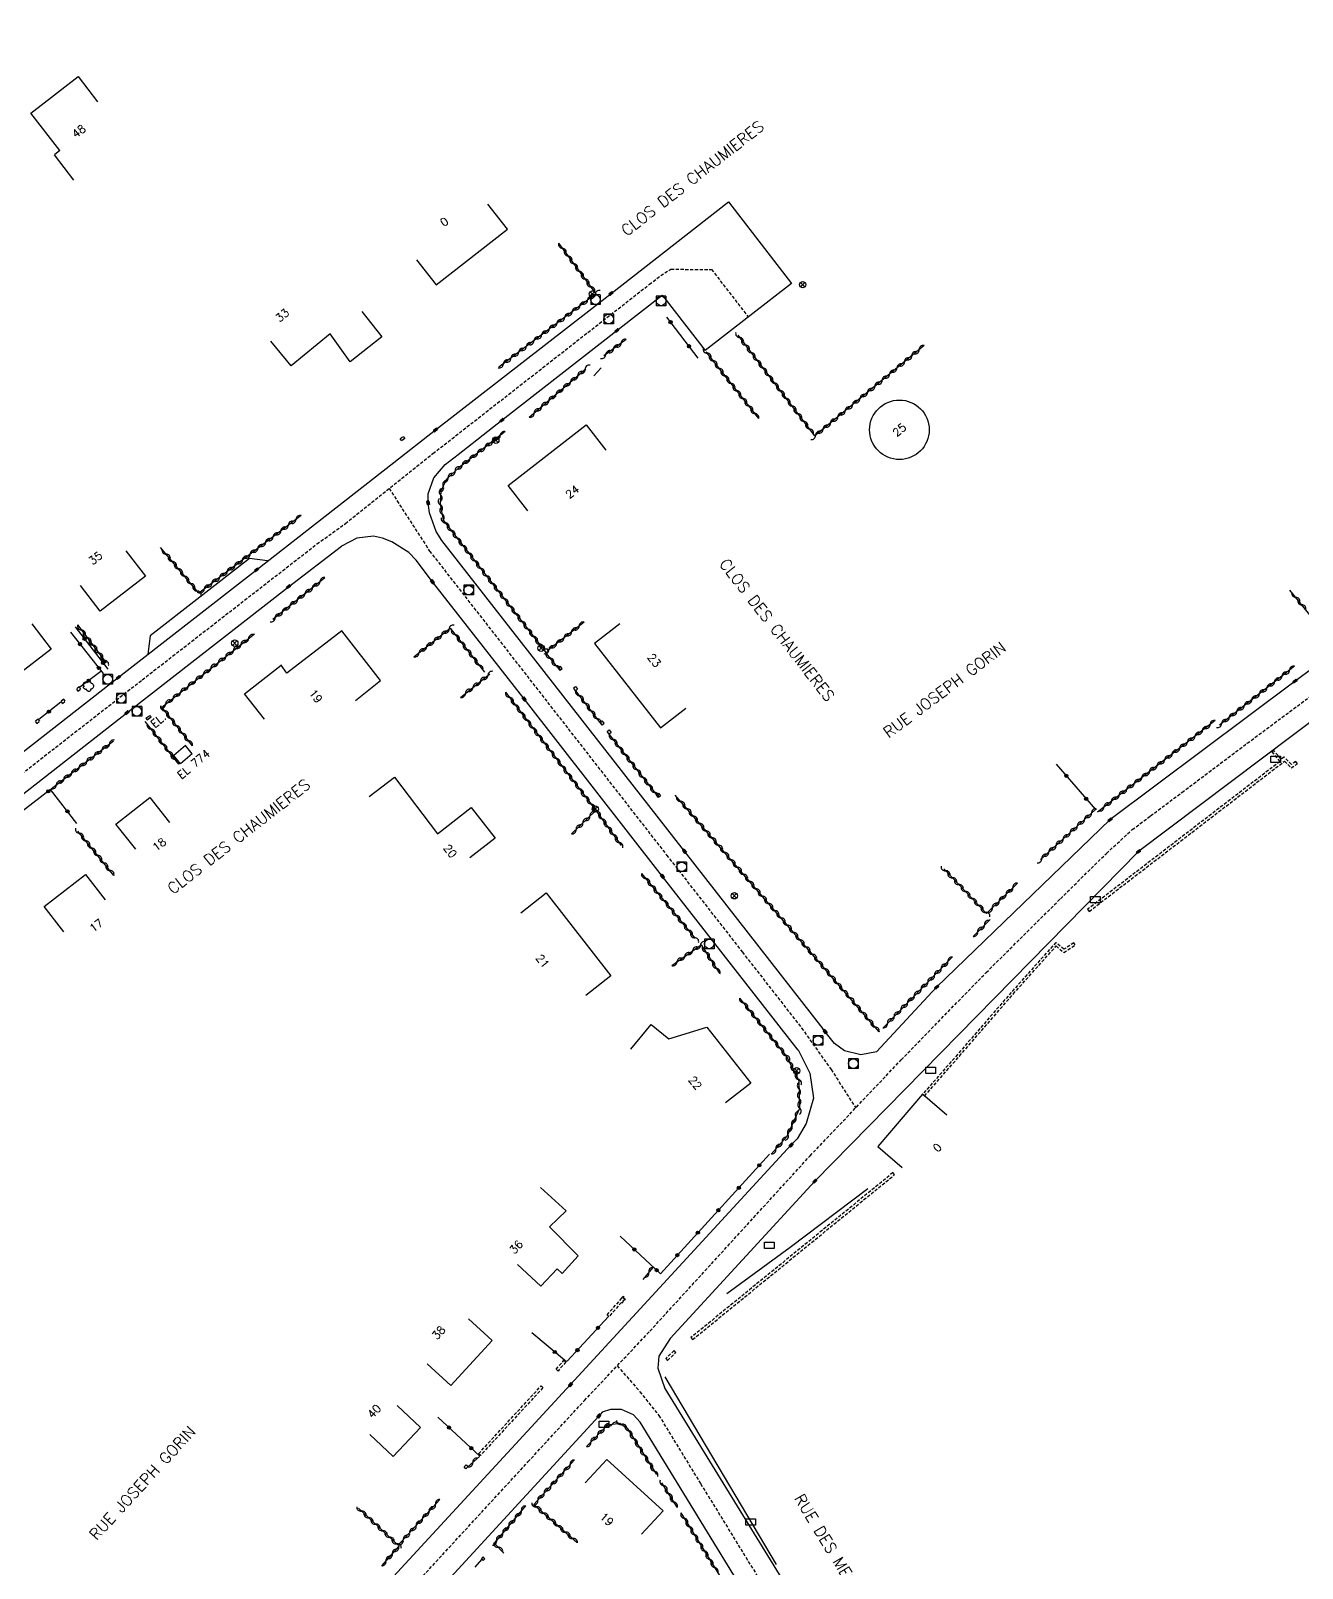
# Model space of a CAD drawing. Header units: millimetres. Extents: x 79999 to 81000, y 146000 to 147001.
# Drawn here: x 80315.9 to 80514.6, y 146416.1 to 146656.3 of the extents above; entities that cross this region are included whole.
import ezdxf
from ezdxf.enums import TextEntityAlignment as Align

# ---------------------------------------------------------------- set-up
doc = ezdxf.new("R2010")
doc.units = ezdxf.units.MM
doc.linetypes.add('DASHED', pattern=[0.75, 0.5, -0.25])
doc.layers.get('0').update_dxf_attribs({"linetype": 'CONTINUOUS'})
for name, color, linetype in [('W0001', 6, 'DASHED'), ('W0008', 7, 'CONTINUOUS'), ('W0100', 7, 'CONTINUOUS'), ('W0112', 1, 'DASHED'), ('W0300', 7, 'CONTINUOUS'), ('W0302', 3, 'CONTINUOUS'), ('W0310', 3, 'CONTINUOUS'), ('W0322', 7, 'CONTINUOUS'), ('W0400', 7, 'CONTINUOUS'), ('W0420', 7, 'CONTINUOUS'), ('W0469', 7, 'CONTINUOUS'), ('W0984', 7, 'CONTINUOUS'), ('W0989', 7, 'CONTINUOUS'), ('W0991', 7, 'CONTINUOUS'), ('W1102', 7, 'CONTINUOUS'), ('W1471', 7, 'CONTINUOUS')]:
    doc.layers.add(name, color=color, linetype=linetype)
doc.styles.get("Standard").update_dxf_attribs({"font": 'romans.shx', "width": 0.85})

# ---------------------------------------------------------------- blocks, each defined once
blk = doc.blocks.new('t310o')
at = {"color": 0, "linetype": 'Continuous'}
for centre, start, end in [((-0.5, 0.38), 216.8699, 323.1304), ((0.5, -0.37), 36.8699, 143.1303)]:
    blk.add_arc(centre, 0.625, start, end, dxfattribs=at)
blk = doc.blocks.new('t322o')
at = {"color": 0, "linetype": 'Continuous'}
for radius in [0.25, 0.15]:
    blk.add_circle((0, 0), radius, dxfattribs=at)
blk = doc.blocks.new('T400')
for p, q in [((-0.15, 0.3), (0.15, 0.3)), ((-0.15, -0.25), (-0.15, 0.3)), ((-0.15, 0.15), (0.15, 0.15)), ((-0.15, 0), (0.15, 0)), ((0.15, 0.3), (0.15, -0.25)), ((-0.15, -0.15), (0.15, -0.15)), ((-0.15, -0.25), (-0.15, -0.3)), ((-0.15, -0.3), (0.15, -0.3)), ((0.15, -0.3), (0.15, -0.25))]:
    blk.add_line(p, q)
blk = doc.blocks.new('T1471')
at = {"color": 0, "linetype": 'Continuous', "flags": 128}
blk.add_lwpolyline([(-0.75, -0.5), (-0.75, 0.5), (0.75, 0.5), (0.75, -0.5), (-0.75, -0.5)], dxfattribs=at)
blk = doc.blocks.new('T420')
for p, q in [((0.75, 0.75), (-0.75, 0.75)), ((-0.75, 0.75), (-0.75, -0.75)), ((0.75, 0.75), (0.75, -0.75)), ((0.75, -0.75), (-0.75, -0.75))]:
    blk.add_line(p, q)
blk.add_ellipse((0, 0), major_axis=(-0.53, 0.53), ratio=1, start_param=3.926991, end_param=10.210176)
blk = doc.blocks.new('T469')
at = {"color": 0, "linetype": 'Continuous', "flags": 128}
for points in [[(-0.35, 0.35), (0.35, -0.35)], [(-0.35, -0.35), (0.35, 0.35)]]:
    blk.add_lwpolyline(points, dxfattribs=at)
at = {"color": 0, "linetype": 'Continuous'}
blk.add_circle((0, 0), 0.5, dxfattribs=at)
blk = doc.blocks.new('T300')
for p, q in [((-0.8, 0.51), (-0.86, 0.34)), ((-0.86, 0.34), (-0.86, 0.17)), ((-0.86, 0.17), (-0.74, 0.06)), ((-0.69, 0.63), (-0.8, 0.51)), ((-0.8, -0.06), (-0.74, 0.06)), ((-0.74, 0.06), (-0.69, 0.11)), ((-0.57, 0.69), (-0.69, 0.63)), ((-0.46, 0.69), (-0.57, 0.69)), ((-0.29, 0.63), (-0.46, 0.69)), ((-0.29, 0.63), (-0.17, 0.74)), ((-0.23, 0.57), (-0.29, 0.63)), ((-0.17, 0.74), (-0.06, 0.8)), ((-0.06, 0.8), (0.06, 0.8)), ((0.06, 0.8), (0.23, 0.74)), ((0.23, 0.74), (0.34, 0.63)), ((0.34, 0.63), (0.4, 0.51)), ((0.46, 0.46), (0.34, 0.46)), ((0.4, 0.51), (0.4, 0.46)), ((0.57, 0.4), (0.46, 0.46)), ((0.57, 0.4), (0.69, 0.29)), ((0.69, 0.29), (0.74, 0.17)), ((0.74, 0.06), (0.69, -0.17)), ((0.74, 0.17), (0.74, 0.06)), ((-0.8, -0.17), (-0.8, -0.06)), ((-0.8, -0.23), (-0.8, -0.17)), ((-0.74, -0.34), (-0.8, -0.23)), ((-0.69, -0.4), (-0.74, -0.34)), ((-0.51, -0.46), (-0.69, -0.4)), ((-0.4, -0.46), (-0.51, -0.46)), ((-0.4, -0.46), (-0.34, -0.46)), ((-0.34, -0.46), (-0.34, -0.4)), ((-0.34, -0.51), (-0.34, -0.46)), ((-0.29, -0.63), (-0.34, -0.51)), ((-0.17, -0.74), (-0.29, -0.63)), ((-0.06, -0.8), (-0.17, -0.74)), ((0.06, -0.8), (-0.06, -0.8)), ((0.17, -0.74), (0.06, -0.8)), ((0.23, -0.69), (0.17, -0.74)), ((0.29, -0.46), (0.23, -0.46)), ((0.29, -0.63), (0.23, -0.69)), ((0.46, -0.4), (0.29, -0.46)), ((0.34, -0.51), (0.29, -0.63)), ((0.34, -0.51), (0.34, -0.46)), ((0.57, -0.34), (0.46, -0.4)), ((0.63, -0.29), (0.57, -0.34)), ((0.69, -0.17), (0.63, -0.29))]:
    blk.add_line(p, q)

msp = doc.modelspace()

# ---------------------------------------------------------------- linework, layer by layer
at = {"layer": 'W0001'}
for points in [[(80266.99, 146295.27), (80300.14, 146331.25), (80345.15, 146380.12), (80393.56, 146432.7), (80402.38, 146442.28), (80412.62, 146453.14), (80437.65, 146480.52), (80451.88, 146495.51), (80465.15, 146509.14), (80476.77, 146520.68), (80483.95, 146527.77), (80487.99, 146531.48), (80490.85, 146533.62), (80495.75, 146537.3), (80505.96, 146544.97), (80522.34, 146557.16), (80537.19, 146568.09), (80548.8, 146576.63), (80565.53, 146590.56), (80586.31, 146608.74), (80608.14, 146627.74), (80618.6, 146636.74), (80644.26, 146659.15)], [(80172.97, 146432.85), (80177.54, 146435.32), (80182.79, 146437.94), (80187, 146440.78), (80250.15, 146490.06), (80267.87, 146503.99), (80301.42, 146530.03), (80333.29, 146554.89), (80360.59, 146576.11), (80365.03, 146579.29), (80378.71, 146590.23), (80412.54, 146616.67), (80414.3, 146618.05), (80415.89, 146619.02), (80422.24, 146618.99), (80427.99, 146611.56)], [(80371.87, 146584.76), (80378.19, 146575), (80415.23, 146527.5), (80427.06, 146512.35), (80436.32, 146500.48), (80440.93, 146494), (80444.77, 146488.01)], [(80407.5, 146447.71), (80411.06, 146443.67), (80414.01, 146439.95), (80420.54, 146429.3), (80430.67, 146412.79), (80449.6, 146381.79), (80452.29, 146377.27)]]:
    msp.add_lwpolyline(points, dxfattribs=at)
at = {"layer": 'W0008'}
for points in [[(80665.37, 146681.97), (80652.5, 146670.77), (80625.55, 146647.17), (80595.3, 146620.7), (80542.85, 146576.34), (80513.42, 146554.66), (80484.5, 146533.01), (80457.42, 146506.87), (80448.03, 146496.75), (80445.56, 146496.27), (80443.02, 146496.92), (80441.47, 146498.08), (80440.01, 146499.91), (80439.65, 146500.35)], [(80372.62, 146588.82), (80379.11, 146593.92), (80406.54, 146615.26), (80424.89, 146629.54), (80434.76, 146616.79), (80421.23, 146606.34)], [(80380.63, 146588.5), (80382.67, 146590.09), (80389.48, 146595.42), (80407.44, 146609.43), (80414.51, 146614.97), (80415.14, 146614.18), (80421.23, 146606.32)], [(80276.76, 146514.09), (80299.09, 146531.52), (80329.54, 146555.23), (80351.14, 146572.06), (80372.62, 146588.82)], [(80380.12, 146576.64), (80379.19, 146578.04), (80378.19, 146580.96), (80377.96, 146582.54), (80377.97, 146583.95), (80378.84, 146586.44), (80380.63, 146588.5)], [(80376.08, 146573.56), (80374.92, 146574.79), (80372.3, 146576.42), (80370.82, 146577), (80369.44, 146577.31), (80366.82, 146577.02), (80364.41, 146575.74)], [(80439.67, 146500.35), (80418.01, 146528.09), (80380.12, 146576.64)], [(80279.9, 146509.99), (80302.56, 146527.6), (80330.89, 146549.74), (80356.15, 146569.43), (80364.41, 146575.74)], [(80352.88, 146573.45), (80350.06, 146573.86), (80334.52, 146561.75), (80334.17, 146558.87)], [(80435.77, 146497.02), (80414.58, 146524.18), (80392.97, 146551.89), (80378.63, 146570.21), (80376.08, 146573.56)], [(80517.8, 146549.77), (80488.96, 146528.05), (80438.4, 146476.57), (80415.76, 146451.96), (80414.03, 146449.21), (80413.84, 146447.35), (80414.97, 146444.18), (80433.67, 146413.74), (80434.32, 146413.31), (80434.69, 146413.18), (80452.39, 146382.98), (80453.55, 146381.72), (80454.8, 146381.16), (80459.31, 146380.17), (80460.22, 146379.77), (80460.77, 146379.04), (80503.23, 146289.77), (80507.27, 146281.37), (80510.66, 146276.84)], [(80435.76, 146497.05), (80437.58, 146493.45), (80438.17, 146489.53), (80437.03, 146485.55), (80435.61, 146483.17), (80434.68, 146482.21), (80400.2, 146444.77), (80362.69, 146404.12), (80362.74, 146404.13), (80331.23, 146369.88), (80295.77, 146331.4), (80265.91, 146298.91)], [(80447.36, 146379.69), (80411.1, 146438.89), (80410.05, 146440.04), (80408.15, 146440.89), (80406.45, 146440.91), (80405.13, 146440.47), (80404.63, 146439.86), (80366.57, 146398.43), (80332.89, 146361.97), (80299.37, 146325.5), (80269.41, 146292.99)]]:
    msp.add_lwpolyline(points, dxfattribs=at)
at = {"layer": 'W0100'}
for p, q in [((80320.41, 146637.57), (80315.88, 146643.42)), ((80320.41, 146637.57), (80319.56, 146636.9)), ((80322.62, 146632.95), (80319.56, 146636.9)), ((80333.87, 146548.87), (80334.07, 146548.63)), ((80334.07, 146548.63), (80334.68, 146549.08)), ((80339.24, 146541.78), (80338.2, 146543.05)), ((80341.09, 146543.34), (80339.24, 146541.78))]:
    msp.add_line(p, q, dxfattribs=at)
for points in [[(80315.88, 146643.42), (80323.25, 146649.12), (80326.31, 146645.17)], [(80376.14, 146620.51), (80379.22, 146616.57), (80390.35, 146625.26), (80387.28, 146629.2)], [(80367.61, 146612.4), (80370.71, 146608.48), (80365.79, 146604.58), (80362.66, 146608.93), (80356.57, 146603.92), (80353.39, 146607.79)], [(80393.53, 146581.28), (80390.46, 146585.23), (80402.67, 146594.7), (80405.74, 146590.75)], [(80330.73, 146575.03), (80333.77, 146571.06), (80326.69, 146565.63), (80323.65, 146569.6)], [(80316.01, 146563.64), (80319.07, 146559.68), (80311.98, 146554.19), (80308.92, 146558.14)], [(80366.61, 146551.66), (80370.54, 146554.75), (80364.45, 146562.51), (80355.9, 146555.93), (80354.97, 146557.16), (80354.91, 146557.11)], [(80407.91, 146563.64), (80403.98, 146560.56), (80414.28, 146547.38), (80418.22, 146550.46)], [(80352.37, 146548.76), (80349.28, 146552.69), (80354.97, 146557.16)], [(80333.87, 146548.87), (80334.48, 146549.31), (80334.68, 146549.08)], [(80341.09, 146543.34), (80340.05, 146544.62), (80338.2, 146543.05)], [(80368.72, 146536.65), (80372.7, 146539.68), (80379.4, 146530.84), (80384.66, 146534.94), (80388.43, 146530.14), (80384.49, 146527.06)], [(80332.26, 146528.42), (80329.18, 146532.35), (80334.48, 146536.51), (80337.56, 146532.57)], [(80321.04, 146515.52), (80317.98, 146519.47), (80324.44, 146524.48), (80327.5, 146520.53)], [(80392.44, 146518.5), (80396.38, 146521.58), (80406.52, 146508.63), (80402.58, 146505.55)], [(80409.65, 146497.19), (80412.83, 146501.04), (80415.57, 146498.78), (80421.52, 146500.64), (80428.37, 146491.86), (80424.43, 146488.78)], [(80459.02, 146486.88), (80455.23, 146490.13), (80448.22, 146481.96), (80452.01, 146478.7)], [(80395.52, 146475.55), (80399.51, 146471.92), (80396.94, 146469.41), (80401.38, 146464.89), (80398.88, 146462.11), (80398.11, 146462.86), (80395.58, 146460.14), (80391.92, 146463.54)], [(80384.29, 146455.03), (80387.96, 146451.65), (80381.51, 146444.64), (80377.83, 146448.03)], [(80373.12, 146441.53), (80376.77, 146438.1), (80372.49, 146433.55), (80368.85, 146436.97)], [(80402.51, 146429.41), (80405.88, 146433.1), (80414.68, 146425.08), (80411.31, 146421.39)]]:
    msp.add_lwpolyline(points, dxfattribs=at)
at = {"layer": 'W0112'}
for p, q in [((80373.85, 146592.21), (80373.59, 146592.51)), ((80374.3, 146592.6), (80373.85, 146592.21)), ((80396.1, 146559.58), (80396.43, 146559.8)), ((80396.41, 146559.11), (80396.1, 146559.58)), ((80398.23, 146556.78), (80398.55, 146557.03)), ((80398.57, 146556.35), (80398.23, 146556.78)), ((80321.26, 146551.55), (80321.01, 146551.86)), ((80323.24, 146553.12), (80323.69, 146553.47)), ((80323.69, 146553.47), (80323.45, 146553.78)), ((80400.68, 146553.61), (80401.01, 146553.84)), ((80400.99, 146553.16), (80400.68, 146553.61)), ((80320.81, 146551.2), (80321.26, 146551.55)), ((80316.81, 146548.06), (80317.26, 146548.41)), ((80317.26, 146548.41), (80317.01, 146548.72)), ((80404.81, 146548.24), (80405.12, 146548.48)), ((80405.13, 146547.82), (80404.81, 146548.24)), ((80405.94, 146546.82), (80406.26, 146547.07)), ((80406.26, 146546.41), (80405.94, 146546.82)), ((80511.06, 146542.12), (80481.01, 146519.03)), ((80511.79, 146542.18), (80512.81, 146541.15)), ((80413.62, 146536.91), (80413.94, 146537.15)), ((80413.95, 146536.49), (80413.62, 146536.91)), ((80460.68, 146496.36), (80455.23, 146490.13)), ((80450.6, 146477.89), (80419.02, 146452.12)), ((80408.17, 146457.59), (80406.21, 146455.41)), ((80419.02, 146452.12), (80419.28, 146451.81)), ((80416.38, 146450.08), (80415.1, 146448.85)), ((80415.1, 146448.85), (80415.38, 146448.56)), ((80398.26, 146446.9), (80397.96, 146447.17)), ((80399.48, 146448.32), (80398.26, 146446.9)), ((80395.9, 146444.3), (80386.12, 146433.7)), ((80383.85, 146431.64), (80383.58, 146431.94)), ((80384.18, 146431.93), (80383.85, 146431.64)), ((80386.12, 146433.7), (80385.83, 146433.97)), ((80386.55, 146417.85), (80386.3, 146417.61)), ((80386.3, 146417.61), (80386.58, 146417.32))]:
    msp.add_line(p, q, dxfattribs=at)
for points in [[(80373.59, 146592.51), (80374.04, 146592.9), (80374.3, 146592.6)], [(80396.43, 146559.8), (80396.74, 146559.32), (80396.41, 146559.11)], [(80398.55, 146557.03), (80398.89, 146556.6), (80398.57, 146556.35)], [(80321.01, 146551.86), (80320.56, 146551.52), (80320.81, 146551.2)], [(80323.45, 146553.78), (80323, 146553.44), (80323.24, 146553.12)], [(80401.01, 146553.84), (80401.32, 146553.38), (80400.99, 146553.16)], [(80317.01, 146548.72), (80316.57, 146548.37), (80316.81, 146548.06)], [(80405.12, 146548.48), (80405.45, 146548.07), (80405.13, 146547.82)], [(80406.26, 146547.07), (80406.58, 146546.65), (80406.26, 146546.41)], [(80513.57, 146542.11), (80512.87, 146541.66), (80511.75, 146542.78), (80511.24, 146542.47), (80510.1, 146543.86), (80509.79, 146543.65), (80511.06, 146542.12)], [(80481.01, 146519.03), (80481.26, 146518.71), (80511.79, 146542.18)], [(80512.81, 146541.15), (80513.79, 146541.77), (80513.57, 146542.11)], [(80413.94, 146537.15), (80414.26, 146536.74), (80413.95, 146536.49)], [(80478.85, 146513.81), (80477.3, 146512.78), (80476.05, 146513.86), (80469.08, 146506.05), (80460.68, 146496.36)], [(80477.27, 146512.28), (80479.07, 146513.47), (80478.85, 146513.81)], [(80455.23, 146490.13), (80455.53, 146489.86), (80460.98, 146496.1), (80469.38, 146505.79), (80476.09, 146513.3), (80477.27, 146512.28)], [(80419.28, 146451.81), (80450.86, 146477.58), (80450.6, 146477.89)], [(80406.21, 146455.41), (80405.92, 146455.68), (80408.13, 146458.15)], [(80408.13, 146458.15), (80408.45, 146458.6), (80408.58, 146458.5)], [(80408.58, 146458.5), (80408.46, 146458.37), (80408.77, 146458.11)], [(80408.77, 146458.11), (80408.62, 146457.94), (80408.53, 146458.02), (80408.34, 146457.75), (80408.41, 146457.69), (80408.24, 146457.51), (80408.17, 146457.59)], [(80397.96, 146447.17), (80399.18, 146448.58), (80399.48, 146448.32)], [(80415.38, 146448.56), (80416.66, 146449.79), (80416.38, 146450.08)], [(80385.83, 146433.97), (80395.61, 146444.57), (80395.9, 146444.3)], [(80383.58, 146431.94), (80383.92, 146432.23), (80384.18, 146431.93)], [(80386.58, 146417.32), (80386.83, 146417.56), (80386.55, 146417.85)]]:
    msp.add_lwpolyline(points, dxfattribs=at)
at = {"layer": 'W0302'}
msp.add_line((80414.93, 146446.01), (80432.36, 146416.68), dxfattribs=at)
msp.add_lwpolyline([(80446.68, 146475.34), (80434.53, 146466.19), (80424.65, 146458.94)], dxfattribs=at)
at = {"layer": 'W0310'}
for p, q in [((80408.93, 146608.07), (80405.4, 146605.48)), ((80429.62, 146595.7), (80421.41, 146606.11)), ((80393.77, 146595.9), (80402.62, 146603.49)), ((80361.84, 146570.84), (80353.7, 146564.31)), ((80402.34, 146563.91), (80396.72, 146559.51)), ((80323.17, 146563.46), (80327.67, 146557.54)), ((80396.35, 146559.05), (80398.16, 146556.8)), ((80513.36, 146557.02), (80501.62, 146547.8)), ((80383.02, 146552.13), (80387.62, 146555.83)), ((80390.05, 146552.94), (80403.9, 146534.83)), ((80401.01, 146553.18), (80404.81, 146548.23)), ((80339.01, 146541.7), (80333.75, 146548.35)), ((80500.93, 146548.51), (80482.55, 146534.23)), ((80319.06, 146537.85), (80328.81, 146545.33)), ((80406.25, 146546.35), (80413.64, 146536.9)), ((80448.46, 146499.89), (80416.56, 146536.87)), ((80328.87, 146524.33), (80323.22, 146531.24)), ((80411.32, 146524.62), (80419.67, 146514.48)), ((80463.13, 146514.8), (80465.76, 146517.44)), ((80459.88, 146511.58), (80449.04, 146500.53)), ((80426.63, 146505.17), (80433.97, 146496.03)), ((80413.08, 146463.08), (80411.52, 146461.18)), ((80384.18, 146431.93), (80386, 146433.56)), ((80416.89, 146425.61), (80414.47, 146429.45)), ((80370.7, 146416.47), (80373.43, 146419.52))]:
    msp.add_line(p, q, dxfattribs=at)
for points in [[(80398.33, 146623.11), (80404.18, 146615.19), (80389, 146603.7)], [(80455.46, 146607.1), (80438.4, 146592.99), (80426.38, 146608.7)], [(80390.01, 146593.65), (80382.74, 146588.02), (80380.9, 146586.28), (80379.95, 146584.41), (80379.85, 146582.33), (80380.29, 146579.84), (80395.69, 146560.02)], [(80358.12, 146580.55), (80342.12, 146568.43), (80336.15, 146575.55)], [(80535.91, 146574.58), (80518.45, 146561.7), (80512.62, 146568.91)], [(80341.14, 146544.56), (80336.34, 146550.62), (80350.82, 146562.06)], [(80375.75, 146558.46), (80381.42, 146562.93), (80386.76, 146556.1)], [(80400.35, 146530.82), (80404.19, 146534.49), (80408.13, 146528.99)], [(80482.41, 146534.62), (80482.2, 146534.58), (80473.67, 146526.81)], [(80470.06, 146523.12), (80465.21, 146518.39), (80458.55, 146525.33)], [(80416.02, 146510.24), (80420.63, 146513.48), (80423.44, 146509.12)], [(80433.97, 146496.03), (80435.87, 146492.31), (80435.99, 146487.91), (80434.03, 146483.55), (80431.57, 146480.77)], [(80402.69, 146435.08), (80406.04, 146438.51), (80407.92, 146438.75), (80409.04, 146437.95), (80413.64, 146430.71)], [(80400.82, 146433), (80394.46, 146426.03), (80401.2, 146420.15)], [(80379.78, 146426.81), (80373.3, 146419.67), (80367.07, 146425.45)], [(80393.16, 146425.82), (80388.27, 146419.99), (80389.79, 146418.45)], [(80417.46, 146424.73), (80427.18, 146408.94), (80419.06, 146402.6)]]:
    msp.add_lwpolyline(points, dxfattribs=at)
at = {"layer": 'W0322'}
for p, q in [((80420.16, 146605.11), (80415.25, 146611.54)), ((80405, 146603.64), (80403.83, 146602.38)), ((80322.09, 146562.32), (80327.2, 146555.85)), ((80322.82, 146563.16), (80327.93, 146556.55)), ((80326.81, 146556.17), (80323.54, 146553.72)), ((80320.57, 146551.37), (80317.13, 146548.67)), ((80476.12, 146541.68), (80482.26, 146534.6)), ((80406.12, 146455.4), (80399.68, 146448.43)), ((80399.57, 146448.33), (80394.18, 146452.87)), ((80379.48, 146439.67), (80386.06, 146433.59)), ((80386.32, 146417.46), (80385.28, 146416.23))]:
    msp.add_line(p, q, dxfattribs=at)
for points in [[(80323.05, 146532.45), (80318.95, 146537.74), (80312.27, 146532.58)], [(80431.31, 146480.8), (80414.25, 146462.1), (80407.97, 146467.96)]]:
    msp.add_lwpolyline(points, dxfattribs=at)
at = {"layer": 'W1102'}
msp.add_circle((80451.6, 146593.94), 4.65, dxfattribs=at)

# ---------------------------------------------------------------- block references
at = {"layer": 'W0300'}
msp.add_blockref('T300', (80324.93, 146553.85), dxfattribs=at)
at = {"layer": 'W0310'}
for p, rotation in [((80398.93, 146622.3), 306.4568273515094), ((80399.82, 146621.1), 306.4568273515094), ((80400.71, 146619.89), 306.4568273515094), ((80401.6, 146618.68), 306.4568273515094), ((80402.49, 146617.48), 306.4568273515094), ((80403.38, 146616.27), 306.4568273515094), ((80402.87, 146614.19), 217.0991907451636), ((80404.06, 146615.1), 217.0991907451636), ((80399.28, 146611.48), 217.0991907451636), ((80400.47, 146612.38), 217.0991907451636), ((80401.67, 146613.29), 217.0991907451636), ((80395.69, 146608.76), 217.0991907451636), ((80396.88, 146609.67), 217.0991907451636), ((80398.08, 146610.57), 217.0991907451636), ((80393.29, 146606.95), 217.0991907451636), ((80394.49, 146607.86), 217.0991907451636), ((80406.92, 146606.59), 216.3394827898745), ((80408.12, 146607.48), 216.3394827898745), ((80426.64, 146608.37), 127.41680128561), ((80427.55, 146607.18), 127.41680128561), ((80454.69, 146606.47), 219.5870434767752), ((80389.71, 146604.24), 217.0991907451636), ((80390.9, 146605.14), 217.0991907451636), ((80392.1, 146606.05), 217.0991907451636), ((80405.71, 146605.7), 216.3394827898745), ((80421.57, 146605.91), 128.2439164506674), ((80422.5, 146604.73), 128.2439164506674), ((80428.46, 146605.98), 127.41680128561), ((80429.37, 146604.79), 127.41680128561), ((80452.38, 146604.55), 219.5870434767752), ((80453.54, 146605.51), 219.5870434767752), ((80400.23, 146601.43), 40.61411460309328), ((80401.36, 146602.41), 40.61411460309328), ((80402.5, 146603.39), 40.61411460309328), ((80423.43, 146603.55), 128.2439164506674), ((80424.35, 146602.37), 128.2439164506674), ((80430.28, 146603.6), 127.41680128561), ((80431.19, 146602.41), 127.41680128561), ((80448.91, 146601.69), 219.5870434767752), ((80450.07, 146602.64), 219.5870434767752), ((80451.22, 146603.6), 219.5870434767752), ((80397.95, 146599.48), 40.61411460309328), ((80399.09, 146600.46), 40.61411460309328), ((80425.28, 146601.19), 128.2439164506674), ((80426.21, 146600.02), 128.2439164506674), ((80432.1, 146601.22), 127.41680128561), ((80433.02, 146600.03), 127.41680128561), ((80446.6, 146599.77), 219.5870434767752), ((80447.76, 146600.73), 219.5870434767752), ((80395.67, 146597.53), 40.61411460309328), ((80396.81, 146598.51), 40.61411460309328), ((80427.14, 146598.84), 128.2439164506674), ((80428.07, 146597.66), 128.2439164506674), ((80433.93, 146598.84), 127.41680128561), ((80434.84, 146597.65), 127.41680128561), ((80443.13, 146596.91), 219.5870434767752), ((80444.29, 146597.86), 219.5870434767752), ((80445.44, 146598.82), 219.5870434767752), ((80394.53, 146596.55), 40.61411460309328), ((80429, 146596.48), 128.2439164506674), ((80435.75, 146596.45), 127.41680128561), ((80436.66, 146595.26), 127.41680128561), ((80440.82, 146594.99), 219.5870434767752), ((80441.98, 146595.95), 219.5870434767752), ((80388.04, 146592.12), 217.7390743977143), ((80389.22, 146593.04), 217.7390743977143), ((80437.57, 146594.07), 127.41680128561), ((80438.51, 146593.08), 219.5870434767752), ((80439.66, 146594.04), 219.5870434767752), ((80385.67, 146590.29), 217.7390743977143), ((80386.85, 146591.2), 217.7390743977143), ((80382.16, 146587.47), 223.5090414519209), ((80383.29, 146588.45), 217.7390743977143), ((80384.48, 146589.37), 217.7390743977143), ((80380.32, 146585.15), 242.8484859996225), ((80381.07, 146586.44), 223.5090414519209), ((80379.87, 146582.24), 279.9291101369533), ((80379.92, 146583.74), 267.3948209616026), ((80357.32, 146579.95), 217.1489229321669), ((80380.12, 146580.77), 279.9291101369533), ((80354.93, 146578.14), 217.1489229321669), ((80356.12, 146579.04), 217.1489229321669), ((80380.63, 146579.4), 307.8596330283659), ((80381.55, 146578.21), 307.8596330283659), ((80351.34, 146575.42), 217.1489229321669), ((80352.54, 146576.33), 217.1489229321669), ((80353.73, 146577.23), 217.1489229321669), ((80382.47, 146577.03), 307.8596330283659), ((80383.39, 146575.85), 307.8596330283659), ((80337.03, 146574.51), 129.9657514911289), ((80337.99, 146573.36), 129.9657514911289), ((80347.76, 146572.7), 217.1489229321669), ((80348.95, 146573.61), 217.1489229321669), ((80350.15, 146574.52), 217.1489229321669), ((80384.31, 146574.66), 307.8596330283659), ((80385.23, 146573.48), 307.8596330283659), ((80338.95, 146572.21), 129.9657514911289), ((80339.92, 146571.06), 129.9657514911289), ((80345.37, 146570.89), 217.1489229321669), ((80346.56, 146571.8), 217.1489229321669), ((80361.06, 146570.22), 218.7317272735764), ((80386.15, 146572.29), 307.8596330283659), ((80387.07, 146571.11), 307.8596330283659), ((80340.88, 146569.91), 129.9657514911289), ((80341.84, 146568.76), 129.9657514911289), ((80342.97, 146569.08), 217.1489229321669), ((80344.17, 146569.99), 217.1489229321669), ((80358.72, 146568.34), 218.7317272735764), ((80359.89, 146569.28), 218.7317272735764), ((80387.99, 146569.92), 307.8596330283659), ((80388.92, 146568.74), 307.8596330283659), ((80513.55, 146567.77), 128.9165669372776), ((80355.21, 146565.52), 218.7317272735764), ((80356.38, 146566.46), 218.7317272735764), ((80357.55, 146567.4), 218.7317272735764), ((80389.84, 146567.56), 307.8596330283659), ((80390.76, 146566.37), 307.8596330283659), ((80514.49, 146566.6), 128.9165669372776), ((80354.04, 146564.58), 218.7317272735764), ((80391.68, 146565.19), 307.8596330283659), ((80392.6, 146564), 307.8596330283659), ((80401.56, 146563.29), 218.0291922757102), ((80323.78, 146562.66), 307.2753382778881), ((80324.68, 146561.47), 307.2753382778881), ((80349.89, 146561.32), 38.30054553386967), ((80378.89, 146560.93), 38.26216832365176), ((80380.07, 146561.86), 38.26216832365176), ((80381.24, 146562.79), 38.26216832365176), ((80382.21, 146561.93), 308.0385285177968), ((80383.13, 146560.75), 308.0385285177968), ((80393.52, 146562.82), 307.8596330283659), ((80394.44, 146561.64), 307.8596330283659), ((80399.19, 146561.44), 218.0291922757102), ((80400.37, 146562.37), 218.0291922757102), ((80325.59, 146560.28), 307.2753382778881), ((80326.5, 146559.08), 307.2753382778881), ((80346.36, 146558.53), 38.30054553386967), ((80347.54, 146559.46), 38.30054553386967), ((80348.71, 146560.39), 38.30054553386967), ((80376.53, 146559.08), 38.26216832365176), ((80377.71, 146560.01), 38.26216832365176), ((80384.06, 146559.57), 308.0385285177968), ((80384.98, 146558.39), 308.0385285177968), ((80395.36, 146560.45), 307.8596330283659), ((80396.83, 146559.59), 218.0291922757102), ((80396.97, 146558.27), 308.7713952366475), ((80398.01, 146560.52), 218.0291922757102), ((80327.41, 146557.89), 307.2753382778881), ((80344, 146556.67), 38.30054553386967), ((80345.18, 146557.6), 38.30054553386967), ((80385.9, 146557.2), 308.0385285177968), ((80397.91, 146557.1), 308.7713952366475), ((80512.57, 146556.4), 218.1453283133924), ((80340.47, 146553.89), 38.30054553386967), ((80341.65, 146554.81), 38.30054553386967), ((80342.83, 146555.74), 38.30054553386967), ((80384.97, 146553.7), 38.77652039038931), ((80386.14, 146554.63), 38.77652039038931), ((80387.31, 146555.57), 38.77652039038931), ((80509.03, 146553.62), 218.1453283133924), ((80510.21, 146554.55), 218.1453283133924), ((80511.39, 146555.48), 218.1453283133924), ((80336.94, 146551.1), 38.30054553386967), ((80338.12, 146552.02), 38.30054553386967), ((80339.29, 146552.95), 38.30054553386967), ((80383.8, 146552.76), 38.77652039038931), ((80390.66, 146552.15), 307.3990857464519), ((80391.57, 146550.96), 307.3990857464519), ((80401.62, 146552.39), 307.5003177301668), ((80402.54, 146551.2), 307.5003177301668), ((80506.67, 146551.77), 218.1453283133924), ((80507.85, 146552.7), 218.1453283133924), ((80336.79, 146550.05), 128.3520055117495), ((80337.72, 146548.87), 128.3520055117495), ((80392.48, 146549.77), 307.3990857464519), ((80393.39, 146548.57), 307.3990857464519), ((80403.45, 146550.01), 307.5003177301668), ((80404.36, 146548.82), 307.5003177301668), ((80503.13, 146548.99), 218.1453283133924), ((80504.31, 146549.92), 218.1453283133924), ((80505.49, 146550.84), 218.1453283133924), ((80334.67, 146547.19), 128.3223793644813), ((80338.65, 146547.69), 128.3520055117495), ((80339.59, 146546.52), 128.3520055117495), ((80394.3, 146547.38), 307.3990857464519), ((80395.21, 146546.19), 307.3990857464519), ((80498.96, 146546.98), 217.8427145987039), ((80500.15, 146547.9), 217.8427145987039), ((80501.95, 146548.06), 218.1453283133924), ((80326.99, 146543.93), 37.50602760232874), ((80328.18, 146544.85), 37.50602760232874), ((80335.6, 146546.01), 128.3223793644813), ((80336.53, 146544.83), 128.3223793644813), ((80337.46, 146543.66), 128.3223793644813), ((80340.52, 146545.34), 128.3520055117495), ((80396.12, 146545), 307.3990857464519), ((80397.03, 146543.81), 307.3990857464519), ((80406.87, 146545.56), 308.0383183829742), ((80407.79, 146544.38), 308.0383183829742), ((80495.41, 146544.22), 217.8427145987039), ((80496.59, 146545.14), 217.8427145987039), ((80497.78, 146546.06), 217.8427145987039), ((80324.62, 146542.11), 37.50602760232874), ((80325.81, 146543.02), 37.50602760232874), ((80338.39, 146542.48), 128.3223793644813), ((80397.95, 146542.61), 307.3990857464519), ((80398.86, 146541.42), 307.3990857464519), ((80408.72, 146543.2), 308.0383183829742), ((80409.64, 146542.02), 308.0383183829742), ((80491.85, 146541.46), 217.8427145987039), ((80493.04, 146542.38), 217.8427145987039), ((80494.22, 146543.3), 217.8427145987039), ((80321.04, 146539.37), 37.50602760232874), ((80322.24, 146540.28), 37.50602760232874), ((80323.43, 146541.2), 37.50602760232874), ((80399.77, 146540.23), 307.3990857464519), ((80400.68, 146539.04), 307.3990857464519), ((80410.56, 146540.84), 308.0383183829742), ((80411.49, 146539.65), 308.0383183829742), ((80489.48, 146539.62), 217.8427145987039), ((80490.67, 146540.54), 217.8427145987039), ((80319.85, 146538.46), 37.50602760232874), ((80401.59, 146537.85), 307.3990857464519), ((80402.5, 146536.66), 307.3990857464519), ((80412.41, 146538.47), 308.0383183829742), ((80413.34, 146537.29), 308.0383183829742), ((80485.93, 146536.86), 217.8427145987039), ((80487.12, 146537.78), 217.8427145987039), ((80488.3, 146538.7), 217.8427145987039), ((80403.41, 146535.47), 307.3990857464519), ((80404.3, 146534.34), 305.6214194594245), ((80417.44, 146535.86), 130.7764338220609), ((80418.42, 146534.72), 130.7764338220609), ((80483.56, 146535.02), 217.8427145987039), ((80484.75, 146535.94), 217.8427145987039), ((80402.16, 146532.55), 43.80947345799711), ((80403.24, 146533.59), 43.80947345799711), ((80405.17, 146533.12), 305.6214194594245), ((80406.04, 146531.9), 305.6214194594245), ((80419.4, 146533.58), 130.7764338220609), ((80420.38, 146532.45), 130.7764338220609), ((80479.4, 146532.03), 222.309673175925), ((80480.51, 146533.04), 222.309673175925), ((80481.62, 146534.05), 222.309673175925), ((80323.49, 146530.91), 129.2848827205858), ((80324.44, 146529.75), 129.2848827205858), ((80401.08, 146531.51), 43.80947345799711), ((80406.92, 146530.68), 305.6214194594245), ((80407.79, 146529.46), 305.6214194594245), ((80421.36, 146531.31), 130.7764338220609), ((80422.34, 146530.18), 130.7764338220609), ((80477.18, 146530.01), 222.309673175925), ((80478.29, 146531.02), 222.309673175925), ((80325.39, 146528.59), 129.2848827205858), ((80326.34, 146527.43), 129.2848827205858), ((80423.32, 146529.04), 130.7764338220609), ((80424.3, 146527.91), 130.7764338220609), ((80473.85, 146526.98), 222.309673175925), ((80474.96, 146527.99), 222.309673175925), ((80476.07, 146529), 222.309673175925), ((80327.29, 146526.27), 129.2848827205858), ((80328.24, 146525.11), 129.2848827205858), ((80425.28, 146526.77), 130.7764338220609), ((80426.26, 146525.63), 130.7764338220609), ((80427.24, 146524.5), 130.7764338220609), ((80458.82, 146525.05), 133.8336245402302), ((80411.95, 146523.85), 309.5049885551206), ((80412.91, 146522.69), 309.5049885551206), ((80428.22, 146523.36), 130.7764338220609), ((80429.2, 146522.23), 130.7764338220609), ((80459.86, 146523.97), 133.8336245402302), ((80460.9, 146522.89), 133.8336245402302), ((80469.34, 146522.42), 224.3177913849216), ((80413.86, 146521.54), 309.5049885551206), ((80414.82, 146520.38), 309.5049885551206), ((80430.18, 146521.09), 130.7764338220609), ((80431.16, 146519.95), 130.7764338220609), ((80461.94, 146521.81), 133.8336245402302), ((80462.98, 146520.72), 133.8336245402302), ((80467.2, 146520.33), 224.3177913849216), ((80468.27, 146521.38), 224.3177913849216), ((80415.77, 146519.22), 309.5049885551206), ((80416.72, 146518.06), 309.5049885551206), ((80432.13, 146518.82), 130.7764338220609), ((80433.12, 146517.68), 130.7764338220609), ((80464.01, 146519.64), 133.8336245402302), ((80465.05, 146518.56), 133.8336245402302), ((80466.12, 146519.28), 224.3177913849216), ((80417.68, 146516.9), 309.5049885551206), ((80418.63, 146515.75), 309.5049885551206), ((80434.1, 146516.55), 130.7764338220609), ((80435.07, 146515.41), 130.7764338220609), ((80463.83, 146515.5), 45.1409285542051), ((80464.89, 146516.57), 45.1409285542051), ((80419.59, 146514.59), 309.5049885551206), ((80420.52, 146513.4), 35.09536249240264), ((80436.05, 146514.27), 130.7764338220609), ((80437.03, 146513.14), 130.7764338220609), ((80416.84, 146510.81), 35.09536249240264), ((80418.07, 146511.67), 35.09536249240264), ((80419.29, 146512.54), 35.09536249240264), ((80421.37, 146512.33), 302.7890255317657), ((80422.18, 146511.07), 302.7890255317657), ((80438.01, 146512), 130.7764338220609), ((80438.99, 146510.87), 130.7764338220609), ((80459.18, 146510.86), 225.53127339096), ((80422.99, 146509.8), 302.7890255317657), ((80439.97, 146509.73), 130.7764338220609), ((80440.95, 146508.6), 130.7764338220609), ((80457.08, 146508.72), 225.53127339096), ((80458.13, 146509.79), 225.53127339096), ((80441.93, 146507.46), 130.7764338220609), ((80442.91, 146506.32), 130.7764338220609), ((80453.93, 146505.51), 225.53127339096), ((80454.98, 146506.58), 225.53127339096), ((80456.03, 146507.65), 225.53127339096), ((80427.26, 146504.39), 308.7668531986999), ((80428.2, 146503.22), 308.7668531986999), ((80443.89, 146505.19), 130.7764338220609), ((80444.87, 146504.05), 130.7764338220609), ((80445.85, 146502.92), 130.7764338220609), ((80451.83, 146503.37), 225.53127339096), ((80452.88, 146504.44), 225.53127339096), ((80429.14, 146502.05), 308.7668531986999), ((80430.08, 146500.88), 308.7668531986999), ((80446.83, 146501.78), 130.7764338220609), ((80447.81, 146500.64), 130.7764338220609), ((80449.73, 146501.23), 225.53127339096), ((80450.78, 146502.3), 225.53127339096), ((80431.02, 146499.71), 308.7668531986999), ((80431.96, 146498.54), 308.7668531986999), ((80432.9, 146497.37), 308.7668531986999), ((80433.84, 146496.2), 308.7668531986999), ((80434.42, 146495.14), 297.0564110504283), ((80435.11, 146493.8), 297.0564110504283), ((80435.79, 146492.47), 297.0564110504283), ((80435.9, 146490.99), 271.5468529971373), ((80435.94, 146489.49), 271.5468529971373), ((80435.4, 146486.61), 245.804456064994), ((80435.98, 146487.99), 271.5468529971373), ((80434.18, 146483.88), 245.804456064994), ((80434.79, 146485.24), 245.804456064994), ((80432.28, 146481.57), 228.5919743774788), ((80433.27, 146482.69), 228.5919743774788), ((80412.45, 146462.31), 230.7581245106128), ((80406.74, 146438.6), 7.218802014863484), ((80408.18, 146438.56), 324.3799142469232), ((80403.39, 146435.8), 45.65126617716669), ((80404.44, 146436.87), 45.65126617716669), ((80405.49, 146437.94), 45.65126617716669), ((80409.27, 146437.57), 302.5057133760257), ((80410.08, 146436.31), 302.5057133760257), ((80410.89, 146435.04), 302.5057133760257), ((80411.69, 146433.78), 302.5057133760257), ((80384.93, 146432.6), 41.89465925749723), ((80399.14, 146431.15), 227.6070339471904), ((80400.15, 146432.26), 227.6070339471904), ((80412.5, 146432.51), 302.5057133760257), ((80413.3, 146431.25), 302.5057133760257), ((80397.12, 146428.93), 227.6070339471904), ((80398.13, 146430.04), 227.6070339471904), ((80414.76, 146428.99), 122.2060110724757), ((80379.11, 146426.07), 227.7919440281692), ((80395.09, 146426.72), 227.6070339471904), ((80396.1, 146427.83), 227.6070339471904), ((80415.56, 146427.72), 122.2060110724757), ((80416.35, 146426.45), 122.2060110724757), ((80367.54, 146425.02), 137.1485799078429), ((80368.64, 146423.99), 137.1485799078429), ((80377.09, 146423.85), 227.7919440281692), ((80378.1, 146424.96), 227.7919440281692), ((80391.56, 146423.9), 229.9746029266087), ((80392.52, 146425.05), 229.9746029266087), ((80394.89, 146425.66), 318.9063885256787), ((80396.02, 146424.67), 318.9063885256787), ((80397.15, 146423.68), 318.9063885256787), ((80417.98, 146423.88), 301.627288431918), ((80369.74, 146422.98), 137.1485799078429), ((80370.84, 146421.95), 137.1485799078429), ((80375.07, 146421.62), 227.7919440281692), ((80376.08, 146422.73), 227.7919440281692), ((80389.63, 146421.61), 229.9746029266087), ((80390.59, 146422.75), 229.9746029266087), ((80398.28, 146422.7), 318.9063885256787), ((80399.41, 146421.71), 318.9063885256787), ((80418.77, 146422.6), 301.627288431918), ((80419.55, 146421.32), 301.627288431918), ((80371.94, 146420.93), 137.1485799078429), ((80373.04, 146419.91), 137.1485799078429), ((80373.37, 146419.45), 48.13651577890703), ((80374.07, 146420.51), 227.7919440281692), ((80388.66, 146420.46), 229.9746029266087), ((80388.9, 146419.36), 314.6058881973082), ((80400.54, 146420.73), 318.9063885256787), ((80420.34, 146420.05), 301.627288431918), ((80421.13, 146418.77), 301.627288431918), ((80371.37, 146417.21), 48.13651577890703), ((80372.37, 146418.33), 48.13651577890703), ((80421.91, 146417.49), 301.627288431918), ((80422.7, 146416.21), 301.627288431918)]:
    msp.add_blockref('t310o', p, dxfattribs=dict(at, rotation=rotation))
at = {"layer": 'W0322'}
for p, rotation in [((80415.84, 146610.77), 127.3728303574519), ((80418.72, 146607), 127.3728303574519), ((80324.27, 146561.28), 307.6844810173602), ((80323.56, 146560.46), 308.3060453304703), ((80326.51, 146556.73), 308.3060453304703), ((80327.17, 146557.52), 307.6844810173602), ((80324.91, 146554.74), 216.87267241749), ((80318.7, 146549.9), 218.0622800709804), ((80477.68, 146539.88), 310.9377713469498), ((80318.61, 146537.47), 217.6746064556154), ((80480.79, 146536.3), 310.9377713469498), ((80321.6, 146534.33), 127.7795804358265), ((80429.71, 146479.04), 227.6325366809016), ((80426.51, 146475.53), 227.6325366809016), ((80423.31, 146472.02), 227.6325366809016), ((80420.11, 146468.51), 227.6325366809016), ((80410.18, 146465.89), 137.0083133959774), ((80416.91, 146465), 227.6325366809016), ((80413.66, 146462.65), 137.0083133959774), ((80404.51, 146453.65), 227.2671444962701), ((80397.76, 146449.86), 139.886740102784), ((80401.29, 146450.17), 227.2671444962701), ((80381.23, 146438.06), 317.2750769199103), ((80384.71, 146434.84), 317.2750769199103)]:
    msp.add_blockref('t322o', p, dxfattribs=dict(at, rotation=rotation))
at = {"layer": 'W0400'}
for p, rotation in [((80406.54, 146615.26), 307.8788337701337), ((80407.44, 146609.43), 127.9717483520508), ((80389.48, 146595.42), 128.0422897338867), ((80379.11, 146593.92), 308.1341896063927), ((80377.96, 146582.54), 188.3927993774413), ((80351.14, 146572.06), 307.9340362561376), ((80356.15, 146569.43), 127.9377479553223), ((80378.63, 146570.21), 38.04618835456539), ((80329.54, 146555.23), 307.9104156480732), ((80513.42, 146554.66), 306.3782196044921), ((80392.97, 146551.89), 37.95967865052281), ((80330.89, 146549.74), 128.0015754699707), ((80484.5, 146533.01), 306.8147735595703), ((80418.01, 146528.09), 217.9836349487304), ((80488.96, 146528.05), 126.9786529536805), ((80414.58, 146524.18), 37.95611572366015), ((80457.42, 146506.87), 313.9921264648437), ((80440.01, 146499.91), 218.3270263671875), ((80434.68, 146482.21), 316.0096435546874), ((80438.4, 146476.57), 135.5211029061874), ((80400.2, 146444.77), 317.3513488769531), ((80404.63, 146439.86), 140.8283538822492)]:
    msp.add_blockref('T400', p, dxfattribs=dict(at, rotation=rotation))
at = {"layer": 'W0420'}
for p in [(80404.11, 146614.26), (80414.36, 146614.08), (80406.17, 146611.25), (80384.28, 146568.89), (80384.28, 146568.92), (80327.9, 146554.96), (80329.99, 146551.98), (80332.45, 146549.95), (80417.58, 146525.67), (80421.88, 146513.63), (80438.88, 146498.53), (80444.41, 146494.92)]:
    msp.add_blockref('T420', p, dxfattribs=at)
at = {"layer": 'W0469'}
for p in [(80436.49, 146616.62), (80403.61, 146615.16), (80388.53, 146592.32), (80347.74, 146560.61), (80395.62, 146559.82), (80404.08, 146534.7), (80425.81, 146521.14), (80435.55, 146493.79)]:
    msp.add_blockref('T469', p, dxfattribs=at)
at = {"layer": 'W1471'}
for p in [(80510.39, 146542.47), (80482.21, 146520.55), (80456.47, 146493.89), (80431.26, 146466.53), (80405.45, 146438.56), (80428.34, 146423.31)]:
    msp.add_blockref('T1471', p, dxfattribs=at)

# ---------------------------------------------------------------- texts
at = {"layer": 'W0984'}
for s, p in [('EL.', (80335.79, 146548.55)), ('EL 774', (80341.31, 146541.71))]:
    msp.add_text(s, height=1.25, rotation=40.123, dxfattribs=at).set_placement(p, align=Align.MIDDLE)
at = {"layer": 'W0989'}
for s, rotation, p in [('CLOS DES CHAUMIERES', 38.0166, (80419.27, 146633.24)), ('CLOS DES CHAUMIERES', 307.9513, (80432.49, 146562.68)), ('RUE JOSEPH GORIN', 36.8979, (80458.65, 146553.33)), ('CLOS DES CHAUMIERES', 37.9526, (80348.37, 146530.42)), ('RUE JOSEPH GORIN', 47.3605, (80333.31, 146429.42)), ('RUE DES MESANGES', 301.4086, (80442.04, 146417.33))]:
    msp.add_text(s, height=1.75, rotation=rotation, dxfattribs=at).set_placement(p, align=Align.MIDDLE)
at = {"layer": 'W0991'}
for s, rotation, p in [('48', 37.7532, (80323.37, 146640.58)), ('0', 217.9809, (80380.48, 146626.43)), ('33', 39.4188, (80355.17, 146611.83)), ('25', 39.5878, (80451.6, 146593.94)), ('24', 37.8139, (80400.49, 146584.25)), ('35', 37.4333, (80325.98, 146573.9)), ('23', 308.0371, (80413.29, 146557.92)), ('19', 306.9056, (80360.41, 146552.34)), ('18', 38.1009, (80335.95, 146529.17)), ('20', 308.1332, (80381.41, 146528.13)), ('17', 37.7683, (80326.1, 146516.5)), ('21', 308.0523, (80395.86, 146510.94)), ('22', 307.9903, (80419.7, 146491.91)), ('0', 45.5321, (80457.51, 146481.81)), ('36', 47.1346, (80391.71, 146466.27)), ('38', 47.3551, (80379.59, 146452.89)), ('40', 46.7986, (80369.53, 146440.62)), ('19', 317.6299, (80405.88, 146423.73))]:
    msp.add_text(s, height=1.25, rotation=rotation, dxfattribs=at).set_placement(p, align=Align.MIDDLE)

doc.saveas('drawing.dxf')
